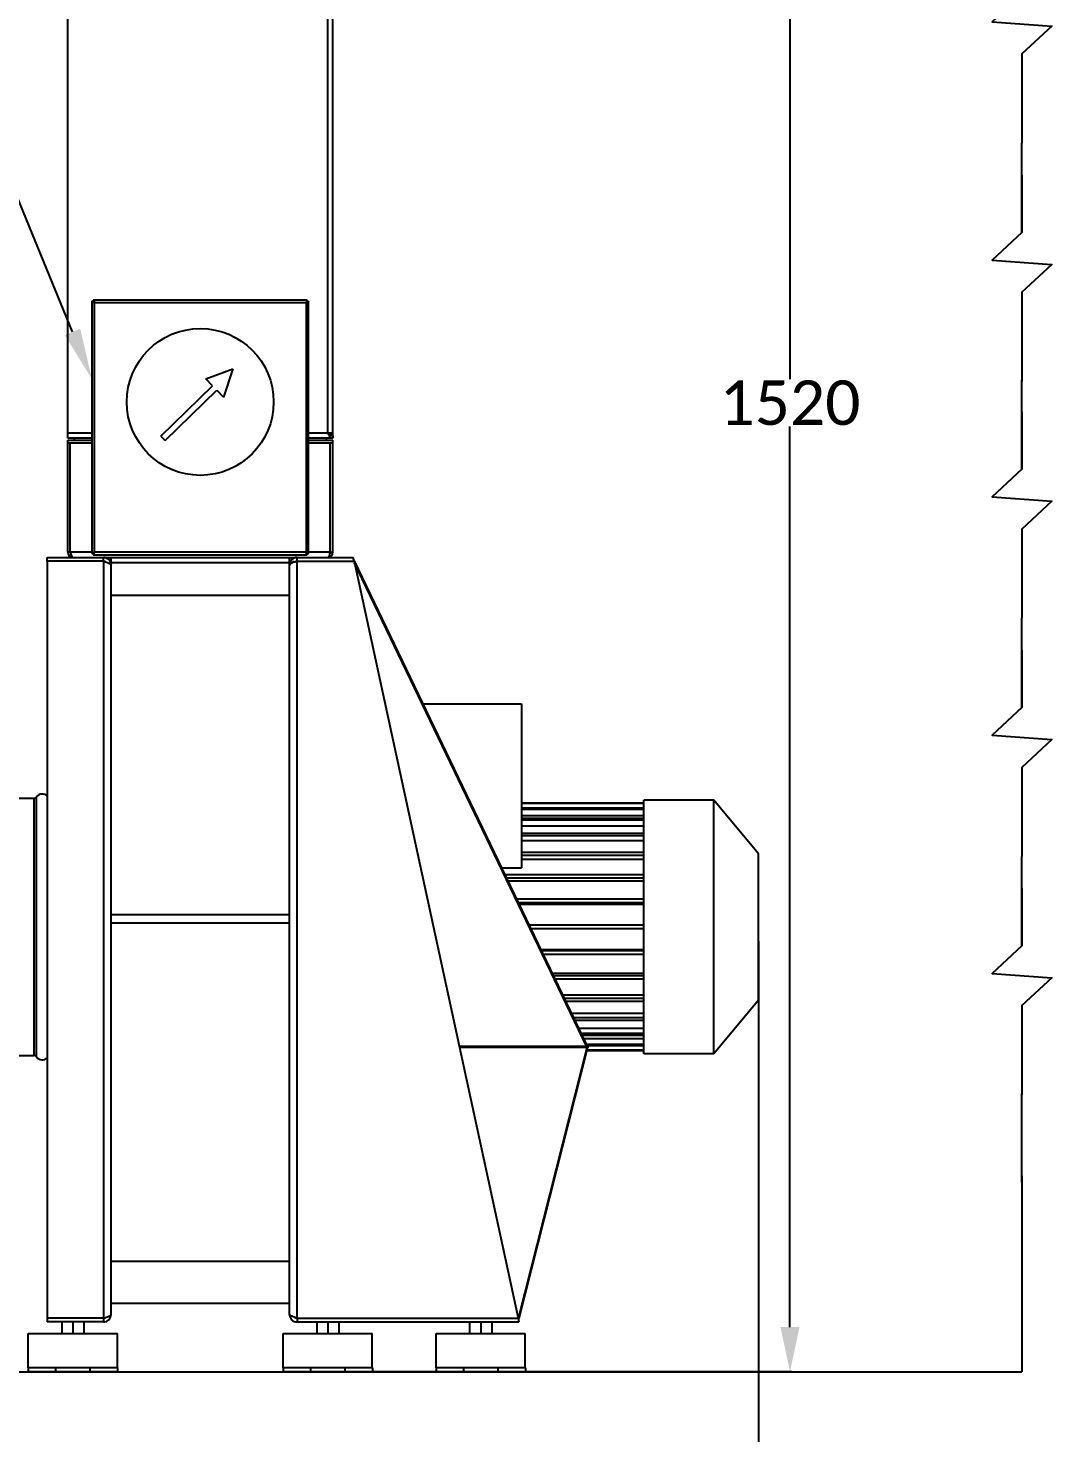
# Model space of a CAD drawing. Header units: millimetres. Extents: x 7589 to 12925, y 625 to 5429.
# Drawn here: x 9125 to 9928, y 2316 to 3419 of the extents above; entities that cross this region are included whole.
import ezdxf
from ezdxf import colors
from ezdxf.entities.mleader import LeaderData, LeaderLine
from ezdxf.math import Vec2, Vec3

# ---------------------------------------------------------------- set-up
doc = ezdxf.new("R2010")
doc.units = ezdxf.units.MM
doc.header["$LTSCALE"] = 307.34
doc.header["$PDMODE"] = 3
doc.header["$PDSIZE"] = 8
doc.layers.get('0').update_dxf_attribs({"linetype": 'CONTINUOUS'})
doc.layers.get('Defpoints').update_dxf_attribs({"linetype": 'CONTINUOUS'})
doc.layers.add('02___PRT_ALL_AXES', color=7, linetype='CONTINUOUS')
doc.styles.get("Standard").update_dxf_attribs({"font": 'calibri.ttf'})
doc.dimstyles.get("Standard").update_dxf_attribs({"dimtxt": 35, "dimasz": 35, "dimexe": 1.5, "dimexo": 1, "dimtad": 1, "dimdsep": 46, "dimtxsty": 'Standard', "dimblk": '_FILLED', "dimblk1": '_FILLED', "dimblk2": '_FILLED', "dimcen": 0.09, "dimazin": 2, "dimtol": 1, "dimtp": 0.01, "dimtm": 0.01, "dimtfac": 1, "dimtofl": 0, "dimtmove": 0, "dimatfit": 3, "dimldrblk": '_FILLED', "dimfxl": 1, "dimtolj": 1, "dimarcsym": 0})

# ---------------------------------------------------------------- blocks, each defined once
blk = doc.blocks.new('_FILLED')
at = {"color": 0, "linetype": 'ByBlock'}
blk.add_solid([(0, 0), (-1, 0.214), (-1, -0.214)], dxfattribs=at)
blk = doc.blocks.new('*D49')
at = {"color": 0, "lineweight": -2}
for p, q in [((9697.7, 2702.2), (9697.7, 2246.6)), ((8032.3, 2365.3), (8032.3, 2246.6)), ((8067.3, 2248.1), (8862, 2248.1)), ((9662.7, 2248.1), (8867.9, 2248.1))]:
    blk.add_line(p, q, dxfattribs=at)
at = {"layer": 'Defpoints', "color": 0}
for p in [(9697.7, 2703.2), (8032.3, 2366.3), (9697.7, 2248.1)]:
    blk.add_point(p, dxfattribs=at)
at = {"color": 0, "linetype": 'ByBlock', "lineweight": -2, "xscale": 35, "yscale": 35, "zscale": 35, "rotation": 180}
blk.add_blockref('_FILLED', (8032.3, 2248.1), dxfattribs=at)
at = {"color": 0, "linetype": 'ByBlock', "lineweight": -2, "xscale": 35, "yscale": 35, "zscale": 35}
blk.add_blockref('_FILLED', (9697.7, 2248.1), dxfattribs=at)
at = {"color": 0, "insert": (8865, 2248.1), "char_height": 35, "attachment_point": 5}
blk.add_mtext('\\A1;\\A1;I', dxfattribs=at)
blk = doc.blocks.new('ARROW_4_BL2', base_point=(2354.04, 363.58))
at = {"color": 7, "linetype": 'Continuous'}
for p, q in [((2358.65, 377.08), (2372.84, 382.31)), ((2372.84, 382.31), (2367.96, 367.54)), ((2362.22, 373.42), (2358.65, 377.08)), ((2335.24, 347.09), (2362.22, 373.42)), ((2337.42, 344.86), (2364.39, 371.2)), ((2364.39, 371.2), (2367.96, 367.54)), ((2335.24, 347.09), (2337.42, 344.86))]:
    blk.add_line(p, q, dxfattribs=at)
blk = doc.blocks.new('*D75')
at = {"color": 0, "lineweight": -2}
for p, q in [((9256.9, 3884.7), (9723.8, 3884.7)), ((9722.3, 3849.7), (9722.3, 3143)), ((9722.3, 2399.3), (9722.3, 3105.9)), ((9329.6, 2364.3), (9723.8, 2364.3))]:
    blk.add_line(p, q, dxfattribs=at)
at = {"layer": 'Defpoints', "color": 0}
for p in [(9255.9, 3884.7), (9328.6, 2364.3), (9722.3, 2364.3)]:
    blk.add_point(p, dxfattribs=at)
at = {"color": 0, "linetype": 'ByBlock', "lineweight": -2, "xscale": 35, "yscale": 35, "zscale": 35}
for p, rotation in [((9722.3, 3884.7), 90), ((9722.3, 2364.3), 270)]:
    blk.add_blockref('_FILLED', p, dxfattribs=dict(at, rotation=rotation))
at = {"color": 0, "insert": (9722.3, 3124.5), "char_height": 35, "attachment_point": 5}
blk.add_mtext('\\A1;\\A1;1520', dxfattribs=at)

msp = doc.modelspace()

# ---------------------------------------------------------------- linework, layer by layer
at = {"color": 0, "linetype": 'Continuous'}
for p, q in [((9155.66062, 3096.75215), (9155.66062, 3880.75215)), ((9359.66062, 3100.75215), (9359.66062, 3880.75215)), ((9363.66062, 3100.75215), (9363.66062, 3880.75215)), ((9174.66062, 3204.25215), (9174.66062, 3006.25215)), ((9175.66062, 3204.25215), (9174.66062, 3204.25215)), ((9175.66062, 3204.25215), (9175.66062, 3205.25215)), ((9343.66062, 3205.25215), (9175.66062, 3205.25215)), ((9176.66062, 3007.25215), (9176.66062, 3203.25215)), ((9176.66062, 3203.25215), (9342.66062, 3203.25215)), ((9342.66062, 3203.25215), (9342.66062, 3007.25215)), ((9343.66062, 3204.25215), (9343.66062, 3205.25215)), ((9343.66062, 3204.25215), (9344.66062, 3204.25215)), ((9344.66062, 3006.25215), (9344.66062, 3204.25215)), ((9174.66062, 3100.75215), (9155.66062, 3100.75215)), ((9363.66062, 3100.75215), (9344.66062, 3100.75215)), ((9363.66062, 3098.75215), (9363.66062, 3100.75215)), ((9363.66062, 3098.75215), (9363.66062, 3096.75215)), ((9174.66062, 3096.75215), (9155.66062, 3096.75215)), ((9155.66062, 3093.25215), (9155.66062, 3095.25215)), ((9155.66062, 3095.25215), (9174.66062, 3095.25215)), ((9155.66062, 3007.25215), (9155.66062, 3093.25215)), ((9155.66062, 3093.25215), (9174.66062, 3093.25215)), ((9157.66062, 3007.25215), (9157.66062, 3093.25215)), ((9363.66062, 3096.75215), (9344.66062, 3096.75215)), ((9344.66062, 3095.25215), (9363.66062, 3095.25215)), ((9344.66062, 3093.25215), (9363.66062, 3093.25215)), ((9361.66062, 3007.25215), (9361.66062, 3093.25215)), ((9363.66062, 3093.25215), (9363.66062, 3095.25215)), ((9363.66062, 3007.25215), (9363.66062, 3093.25215)), ((9139.66062, 3000.25215), (9139.66062, 3003.25215)), ((9139.66062, 3003.25215), (9379.66062, 3003.25215)), ((9139.66062, 3000.25215), (9139.66062, 2406.25215)), ((9183.66062, 3000.25215), (9139.66062, 3000.25215)), ((9157.66062, 3007.25215), (9155.66062, 3007.25215)), ((9174.66062, 3007.25215), (9157.66062, 3007.25215)), ((9175.66062, 3006.25215), (9174.66062, 3006.25215)), ((9175.66062, 3006.25215), (9175.66062, 3005.25215)), ((9175.66062, 3005.25215), (9343.66062, 3005.25215)), ((9342.66062, 3007.25215), (9176.66062, 3007.25215)), ((9183.66062, 3000.25215), (9183.66062, 3003.25215)), ((9183.66062, 3000.25215), (9183.66062, 2406.25215)), ((9189.66062, 2409.25215), (9189.66062, 3003.25215)), ((9189.66062, 2999.25215), (9329.66062, 2999.25215)), ((9329.66062, 2409.25215), (9329.66062, 3003.25215)), ((9332.66062, 3000.53538), (9332.66062, 2999.24898)), ((9335.66062, 3000.25215), (9335.66062, 3003.25215)), ((9335.66062, 3000.25215), (9380.31062, 3000.25215)), ((9335.66062, 2406.25215), (9335.66062, 3000.25215)), ((9343.66062, 3006.25215), (9344.66062, 3006.25215)), ((9343.66062, 3006.25215), (9343.66062, 3005.25215)), ((9361.66062, 3007.25215), (9344.66062, 3007.25215)), ((9361.66062, 3007.25215), (9363.66062, 3007.25215)), ((9380.31062, 3000.25215), (9379.66062, 3003.25215)), ((9380.66062, 3000.53538), (9380.24925, 3000.53538)), ((9380.31062, 3000.25215), (9509.01062, 2406.25215)), ((9380.66062, 2999.03538), (9380.57425, 2999.03538)), ((9562.66062, 2621.21625), (9380.66062, 3000.53538)), ((9380.66062, 3000.53538), (9380.66062, 2999.03538)), ((9562.66062, 2619.71625), (9380.66062, 2999.03538)), ((9329.66062, 2973.25215), (9189.66062, 2973.25215)), ((9434.53491, 2888.25215), (9511.66062, 2888.25215)), ((9511.66062, 2888.25215), (9511.66062, 2759.68759)), ((9115.65562, 2814.25215), (9129.49534, 2814.25215)), ((9129.49534, 2713.25215), (9129.49534, 2814.25215)), ((9131.17275, 2713.25215), (9131.17275, 2815.16297)), ((9662.66062, 2812.73998), (9607.66062, 2812.73998)), ((9607.66062, 2613.76431), (9607.66062, 2812.73998)), ((9697.66062, 2770.74998), (9662.66062, 2812.73998)), ((9662.66062, 2613.76431), (9662.66062, 2812.73998)), ((9607.66062, 2810.36273), (9511.66062, 2810.36273)), ((9607.66062, 2810.04341), (9511.66062, 2810.04914)), ((9607.66062, 2806.43212), (9511.66062, 2806.43212)), ((9607.66062, 2805.49958), (9511.66062, 2805.50507)), ((9511.66062, 2800.74978), (9607.66062, 2800.74978)), ((9607.66062, 2798.42909), (9511.66062, 2798.42909)), ((9607.66062, 2796.92409), (9511.66062, 2796.92909)), ((9511.66062, 2792.59896), (9607.66062, 2792.59896)), ((9607.66062, 2786.70343), (9511.66062, 2786.70343)), ((9607.66062, 2784.69175), (9511.66062, 2784.69603)), ((9511.66062, 2780.98031), (9607.66062, 2780.98031)), ((9607.66062, 2771.76759), (9511.66062, 2771.76759)), ((9607.66062, 2769.33714), (9511.66062, 2769.34054)), ((9697.66062, 2655.75431), (9697.66062, 2770.74998)), ((9697.66062, 2655.75431), (9697.66062, 2770.74998)), ((9496.22109, 2759.68759), (9511.66062, 2759.68759)), ((9511.66062, 2766.40161), (9607.66062, 2766.40161)), ((9189.66062, 2723.01215), (9329.66062, 2723.01215)), ((9189.66062, 2716.51123), (9329.66062, 2716.51123)), ((9697.66062, 2655.75431), (9662.66062, 2613.76431)), ((9556.57231, 2633.90533), (9607.66062, 2633.90533)), ((9607.66062, 2629.5752), (9558.64993, 2629.5752)), ((9607.66062, 2628.0802), (9559.36928, 2628.07597)), ((9462.76006, 2619.71625), (9562.66062, 2619.71625)), ((9563.11508, 2618.59914), (9463.0021, 2618.59914)), ((9509.4951, 2406.98254), (9563.66062, 2620.75215)), ((9563.11508, 2617.67565), (9509.4951, 2406.05904)), ((9562.79239, 2616.14157), (9509.54543, 2405.99713)), ((9562.66062, 2621.21625), (9562.66062, 2619.71625)), ((9563.66062, 2620.75215), (9562.66062, 2620.75215)), ((9563.11508, 2617.67565), (9563.66062, 2618.75215)), ((9563.11508, 2618.59914), (9563.11508, 2617.67565)), ((9563.66062, 2620.75215), (9563.66062, 2618.75215)), ((9662.66062, 2613.76431), (9607.66062, 2613.76431)), ((9189.66062, 2451.01269), (9329.66062, 2451.01269)), ((9189.66062, 2418.07213), (9329.66062, 2418.07213)), ((9183.66062, 2406.25215), (9139.66062, 2406.25215)), ((9139.66062, 2406.25215), (9139.66062, 2403.25215)), ((9183.66062, 2406.25215), (9183.66062, 2403.25215)), ((9335.66062, 2406.25215), (9509.01062, 2406.25215)), ((9335.66062, 2406.25215), (9335.66062, 2403.25215)), ((9509.4951, 2406.98254), (9508.85237, 2406.98254)), ((9509.01062, 2406.25215), (9509.66062, 2403.25215)), ((9509.4951, 2406.05904), (9509.05246, 2406.05904)), ((9509.54543, 2405.99713), (9509.06587, 2405.99713)), ((9509.4951, 2406.98254), (9509.4951, 2406.05904)), ((9183.66062, 2403.25215), (9139.66062, 2403.25215)), ((9151.00036, 2403.25215), (9151.00036, 2394.25215)), ((9159.66062, 2403.25215), (9159.66062, 2394.25215)), ((9168.32087, 2403.25215), (9168.32087, 2394.25215)), ((9335.66062, 2403.25215), (9509.66062, 2403.25215)), ((9351.00036, 2403.25215), (9351.00036, 2394.25215)), ((9359.66062, 2403.25215), (9359.66062, 2394.25215)), ((9368.32087, 2403.25215), (9368.32087, 2394.25215)), ((9471.00036, 2403.25215), (9471.00036, 2394.25215)), ((9479.66062, 2403.25215), (9479.66062, 2394.25215)), ((9488.32087, 2403.25215), (9488.32087, 2394.25215)), ((9194.70051, 2367.25215), (9124.62073, 2367.25215)), ((9124.62073, 2367.25215), (9124.62073, 2364.25215)), ((9124.62073, 2364.25215), (9194.70051, 2364.25215)), ((9194.70051, 2367.25215), (9194.70051, 2364.25215)), ((9394.70051, 2367.25215), (9324.62073, 2367.25215)), ((9324.62073, 2367.25215), (9324.62073, 2364.25215)), ((9324.62073, 2364.25215), (9394.70051, 2364.25215)), ((9394.70051, 2367.25215), (9394.70051, 2364.25215)), ((9514.70051, 2367.25215), (9444.62073, 2367.25215)), ((9444.62073, 2367.25215), (9444.62073, 2364.25215)), ((9444.62073, 2364.25215), (9514.70051, 2364.25215)), ((9514.70051, 2367.25215), (9514.70051, 2364.25215))]:
    msp.add_line(p, q, dxfattribs=at)
at = {"color": 0}
for p, q in [((9904.29915, 3398.32338), (9904.29915, 3328.32338)), ((9904.29915, 3398.32338), (9904.29915, 3328.32338)), ((9904.29915, 3258.32338), (9904.29915, 3328.32338)), ((9904.29915, 3258.32338), (9904.29915, 3328.32338)), ((9904.29915, 3211.32338), (9904.29915, 3141.32338)), ((9904.29915, 3211.32338), (9904.29915, 3141.32338)), ((9904.29915, 3072.50132), (9904.29915, 3142.50132)), ((9904.29915, 3072.50132), (9904.29915, 3142.50132)), ((9904.29915, 3025.50132), (9904.29915, 2955.50132)), ((9904.29915, 3025.50132), (9904.29915, 2955.50132)), ((9904.29915, 2885.50132), (9904.29915, 2955.50132)), ((9904.29915, 2885.50132), (9904.29915, 2955.50132)), ((9904.29915, 2838.50132), (9904.29915, 2768.50132)), ((9904.29915, 2838.50132), (9904.29915, 2768.50132)), ((9904.29915, 2698.50132), (9904.29915, 2768.50132)), ((9904.29915, 2698.50132), (9904.29915, 2768.50132)), ((9904.29915, 2651.50132), (9904.29915, 2581.50132)), ((9904.29915, 2651.50132), (9904.29915, 2581.50132)), ((9904.29915, 2512.67926), (9904.29915, 2582.67926)), ((9904.29915, 2512.67926), (9904.29915, 2582.67926)), ((9904.29915, 2517.9766), (9904.29915, 2364.25215)), ((7856.77159, 2364.25215), (9904.29915, 2364.25215)), ((9514.70051, 2364.25215), (9697.66062, 2364.25215))]:
    msp.add_line(p, q, dxfattribs=at)
for points in [[(9904.29915, 3490.31606), (9904.29915, 3445.32338), (9880.81256, 3423.54687), (9927.78575, 3420.09989), (9904.29915, 3398.32338), (9904.29915, 3329.50132)], [(9904.29915, 3490.31606), (9904.29915, 3445.32338), (9880.81256, 3423.54687), (9927.78575, 3420.09989), (9904.29915, 3398.32338), (9904.29915, 3329.50132)], [(9904.29915, 3303.31606), (9904.29915, 3258.32338), (9880.81256, 3236.54687), (9927.78575, 3233.09989), (9904.29915, 3211.32338), (9904.29915, 3142.50132)], [(9904.29915, 3303.31606), (9904.29915, 3258.32338), (9880.81256, 3236.54687), (9927.78575, 3233.09989), (9904.29915, 3211.32338), (9904.29915, 3142.50132)], [(9904.29915, 3117.494), (9904.29915, 3072.50132), (9880.81256, 3050.72481), (9927.78575, 3047.27783), (9904.29915, 3025.50132), (9904.29915, 2956.67926)], [(9904.29915, 3117.494), (9904.29915, 3072.50132), (9880.81256, 3050.72481), (9927.78575, 3047.27783), (9904.29915, 3025.50132), (9904.29915, 2956.67926)], [(9904.29915, 2930.494), (9904.29915, 2885.50132), (9880.81256, 2863.72481), (9927.78575, 2860.27783), (9904.29915, 2838.50132), (9904.29915, 2769.67926)], [(9904.29915, 2930.494), (9904.29915, 2885.50132), (9880.81256, 2863.72481), (9927.78575, 2860.27783), (9904.29915, 2838.50132), (9904.29915, 2769.67926)], [(9904.29915, 2743.494), (9904.29915, 2698.50132), (9880.81256, 2676.72481), (9927.78575, 2673.27783), (9904.29915, 2651.50132), (9904.29915, 2582.67926)], [(9904.29915, 2743.494), (9904.29915, 2698.50132), (9880.81256, 2676.72481), (9927.78575, 2673.27783), (9904.29915, 2651.50132), (9904.29915, 2582.67926)]]:
    msp.add_lwpolyline(points, dxfattribs=at)
at = {"color": 0, "linetype": 'Continuous'}
for centre, radius, start, end in [((9426.95037, 3186.32141), 108.85775, 231.81928033, 232.02739999), ((9359.66062, 3100.75215), 2, 323.81346463, 0), ((9359.66062, 3100.75215), 4, 330.67404617, 0), ((9159.66062, 3007.25215), 4, 180, 270), ((9159.66062, 3007.25215), 2, 180, 215.02502119), ((9183.66062, 2997.25215), 6, 0, 90), ((9183.66062, 2997.25215), 3, 54.85874761, 90), ((9335.66062, 2997.25215), 6, 90, 180), ((9342.60682, 2972.19045), 28.83162, 110.19806192, 110.34842364), ((9359.66062, 3007.25215), 4, 270, 0), ((9359.66062, 3007.25215), 2, 324.97497881, 0), ((9129.49534, 2816.25215), 2, 270, 327.00347591), ((9135.65562, 2812.25215), 5.345, 40.89136534, 147.00347591), ((9183.66062, 2409.25215), 6, 270, 0), ((9183.66062, 2409.25215), 3, 270, 305.14125239), ((9335.66062, 2409.25215), 6, 180, 270), ((9335.66062, 2409.25215), 3, 234.85874761, 270)]:
    msp.add_arc(centre, radius, start, end, dxfattribs=at)
for points, knots in [([(9174.66062, 3204.25215), (9174.66062, 3204.11073), (9175.04769, 3203.8062), (9175.40084, 3203.68129), (9175.64998, 3203.5894)], [0, 0, 0, 0, 0.3474927363, 1, 1, 1, 1]), ([(9175.64998, 3203.5894), (9175.72858, 3203.56042), (9176.06339, 3203.44181), (9176.40201, 3203.33446), (9176.66062, 3203.25215)], [0, 0, 0, 0, 0.2358747703, 1, 1, 1, 1]), ([(9175.66062, 3205.25215), (9175.80203, 3205.25215), (9176.10657, 3204.86507), (9176.23147, 3204.51193), (9176.32336, 3204.26279)], [0, 0, 0, 0, 0.3474927363, 1, 1, 1, 1]), ([(9175.66062, 3204.25215), (9175.85378, 3204.25215), (9176.27448, 3203.89546), (9176.50559, 3203.49566), (9176.66062, 3203.25215)], [0, 0, 0, 0, 0.4008881344, 1, 1, 1, 1]), ([(9175.66062, 3204.25215), (9175.66062, 3204.05899), (9176.0173, 3203.63829), (9176.41711, 3203.40717), (9176.66062, 3203.25215)], [0, 0, 0, 0, 0.4008881344, 1, 1, 1, 1]), ([(9176.32336, 3204.26279), (9176.35235, 3204.18419), (9176.47095, 3203.84938), (9176.5783, 3203.51075), (9176.66062, 3203.25215)], [0, 0, 0, 0, 0.2358747703, 1, 1, 1, 1]), ([(9342.99787, 3204.26279), (9342.96889, 3204.18419), (9342.85028, 3203.84938), (9342.74293, 3203.51075), (9342.66062, 3203.25215)], [0, 0, 0, 0, 0.2358747703, 1, 1, 1, 1]), ([(9343.66062, 3204.25215), (9343.66062, 3204.05899), (9343.30393, 3203.63829), (9342.90413, 3203.40717), (9342.66062, 3203.25215)], [0, 0, 0, 0, 0.4008881344, 1, 1, 1, 1]), ([(9343.66062, 3204.25215), (9343.46746, 3204.25215), (9343.04676, 3203.89546), (9342.81564, 3203.49566), (9342.66062, 3203.25215)], [0, 0, 0, 0, 0.4008881344, 1, 1, 1, 1]), ([(9343.67126, 3203.5894), (9343.59266, 3203.56042), (9343.25785, 3203.44181), (9342.91922, 3203.33446), (9342.66062, 3203.25215)], [0, 0, 0, 0, 0.2358747703, 1, 1, 1, 1]), ([(9343.66062, 3205.25215), (9343.5192, 3205.25215), (9343.21467, 3204.86507), (9343.08976, 3204.51193), (9342.99787, 3204.26279)], [0, 0, 0, 0, 0.3474927363, 1, 1, 1, 1]), ([(9344.66062, 3204.25215), (9344.66062, 3204.11073), (9344.27354, 3203.8062), (9343.9204, 3203.68129), (9343.67126, 3203.5894)], [0, 0, 0, 0, 0.3474927363, 1, 1, 1, 1]), ([(9363.66062, 3098.75215), (9363.3502, 3098.75215), (9361.96334, 3098.96485), (9360.81556, 3099.85061), (9359.97188, 3100.50829)], [0, 0, 0, 0, 0.2249173228, 1, 1, 1, 1]), ([(9363.66062, 3096.75215), (9363.00344, 3096.75215), (9361.97775, 3097.48213), (9360.98702, 3098.73057), (9360.44142, 3099.53919), (9360.16062, 3099.97179)], [0, 0, 0, 0, 0.4044540158, 0.6825892823, 1, 1, 1, 1]), ([(9157.66062, 3007.25215), (9157.96393, 3006.29926), (9158.37649, 3005.0081), (9159.00842, 3003.65189), (9159.46548, 3003.25215), (9159.66062, 3003.25215)], [0, 0, 0, 0, 0.6541168267, 0.8723570144, 1, 1, 1, 1]), ([(9174.66062, 3006.25215), (9174.66062, 3006.39356), (9175.04769, 3006.6981), (9175.40084, 3006.823), (9175.64998, 3006.91489)], [0, 0, 0, 0, 0.3474927363, 1, 1, 1, 1]), ([(9175.64998, 3006.91489), (9175.72858, 3006.94388), (9176.06339, 3007.06248), (9176.40201, 3007.16983), (9176.66062, 3007.25215)], [0, 0, 0, 0, 0.2358747703, 1, 1, 1, 1]), ([(9175.66062, 3006.25215), (9175.66062, 3006.44531), (9176.0173, 3006.86601), (9176.41711, 3007.09712), (9176.66062, 3007.25215)], [0, 0, 0, 0, 0.4008881344, 1, 1, 1, 1]), ([(9175.66062, 3006.25215), (9175.85378, 3006.25215), (9176.27448, 3006.60883), (9176.50559, 3007.00864), (9176.66062, 3007.25215)], [0, 0, 0, 0, 0.4008881344, 1, 1, 1, 1]), ([(9175.66062, 3005.25215), (9175.80203, 3005.25215), (9176.10657, 3005.63922), (9176.23147, 3005.99237), (9176.32336, 3006.24151)], [0, 0, 0, 0, 0.3474927363, 1, 1, 1, 1]), ([(9176.32336, 3006.24151), (9176.35235, 3006.32011), (9176.47095, 3006.65492), (9176.5783, 3006.99354), (9176.66062, 3007.25215)], [0, 0, 0, 0, 0.2358747703, 1, 1, 1, 1]), ([(9183.66062, 3000.25215), (9185.08995, 2999.79718), (9186.79974, 2999.3016), (9188.61172, 2998.41319), (9189.26747, 2998.00148), (9189.66062, 2997.54486), (9189.66062, 2997.25215)], [0, 0, 0, 0, 0.653823538, 0.775159181, 0.8724135779, 1, 1, 1, 1]), ([(9332.58126, 2999.22285), (9331.84505, 2998.9498), (9330.79867, 2998.57784), (9329.66062, 2997.67126), (9329.66062, 2997.25215)], [0, 0, 0, 0, 0.6519958848, 1, 1, 1, 1]), ([(9335.66062, 3000.25215), (9335.3987, 3000.16878), (9334.39154, 2999.84791), (9333.38635, 2999.51915), (9332.65223, 2999.24906)], [0, 0, 0, 0, 0.2600243114, 1, 1, 1, 1]), ([(9343.67126, 3006.91489), (9343.59266, 3006.94388), (9343.25785, 3007.06248), (9342.91922, 3007.16983), (9342.66062, 3007.25215)], [0, 0, 0, 0, 0.2358747703, 1, 1, 1, 1]), ([(9342.99787, 3006.24151), (9342.96889, 3006.32011), (9342.85028, 3006.65492), (9342.74293, 3006.99354), (9342.66062, 3007.25215)], [0, 0, 0, 0, 0.2358747703, 1, 1, 1, 1]), ([(9343.66062, 3006.25215), (9343.66062, 3006.44531), (9343.30393, 3006.86601), (9342.90413, 3007.09712), (9342.66062, 3007.25215)], [0, 0, 0, 0, 0.4008881344, 1, 1, 1, 1]), ([(9343.66062, 3006.25215), (9343.46746, 3006.25215), (9343.04676, 3006.60883), (9342.81564, 3007.00864), (9342.66062, 3007.25215)], [0, 0, 0, 0, 0.4008881344, 1, 1, 1, 1]), ([(9343.66062, 3005.25215), (9343.5192, 3005.25215), (9343.21467, 3005.63922), (9343.08976, 3005.99237), (9342.99787, 3006.24151)], [0, 0, 0, 0, 0.3474927363, 1, 1, 1, 1]), ([(9344.66062, 3006.25215), (9344.66062, 3006.39356), (9344.27354, 3006.6981), (9343.9204, 3006.823), (9343.67126, 3006.91489)], [0, 0, 0, 0, 0.3474927363, 1, 1, 1, 1]), ([(9361.66062, 3007.25215), (9361.3573, 3006.29926), (9360.94474, 3005.0081), (9360.31281, 3003.65189), (9359.85576, 3003.25215), (9359.66062, 3003.25215)], [0, 0, 0, 0, 0.6541168267, 0.8723570144, 1, 1, 1, 1]), ([(9183.66062, 2406.25215), (9185.08995, 2406.70712), (9186.79974, 2407.20269), (9188.61172, 2408.09111), (9189.26747, 2408.50282), (9189.66062, 2408.95944), (9189.66062, 2409.25215)], [0, 0, 0, 0, 0.653823538, 0.775159181, 0.8724135779, 1, 1, 1, 1]), ([(9335.66062, 2406.25215), (9334.23128, 2406.70712), (9332.52149, 2407.20269), (9330.70952, 2408.09111), (9330.05376, 2408.50282), (9329.66062, 2408.95944), (9329.66062, 2409.25215)], [0, 0, 0, 0, 0.653823538, 0.775159181, 0.8724135779, 1, 1, 1, 1])]:
    msp.add_open_spline(points, degree=3, knots=knots, dxfattribs=at)
msp.add_open_spline([(9360.16062, 3099.97179), (9359.99242, 3100.23092), (9359.82652, 3100.49154), (9359.66062, 3100.75215)], degree=3, dxfattribs=at)
at = {"layer": '02___PRT_ALL_AXES', "color": 0, "linetype": 'Continuous'}
for p, q in [((9160.8798, 3096.75215), (9160.8798, 3095.25215)), ((9358.44144, 3096.75215), (9358.44144, 3095.25215)), ((9607.66062, 2754.27434), (9498.8184, 2754.27434)), ((9607.66062, 2751.53136), (9500.13401, 2751.53239)), ((9501.10916, 2749.50002), (9607.66062, 2749.50002)), ((9607.66062, 2734.98823), (9508.07202, 2734.98823)), ((9607.66062, 2732.05259), (9509.48033, 2732.05307)), ((9509.97877, 2731.01423), (9607.66062, 2731.01423)), ((9129.49534, 2612.25215), (9129.49534, 2713.25215)), ((9131.17275, 2611.34132), (9131.17275, 2713.25215)), ((9607.66062, 2714.75215), (9517.78143, 2714.75215)), ((9607.66062, 2711.75215), (9519.22085, 2711.75215)), ((9527.02352, 2695.49007), (9607.66062, 2695.49007)), ((9607.66062, 2694.45051), (9527.5223, 2694.45051)), ((9607.66062, 2691.51727), (9528.92988, 2691.51688)), ((9535.89313, 2677.00427), (9607.66062, 2677.00427)), ((9607.66062, 2674.97059), (9536.8689, 2674.97059)), ((9607.66062, 2672.2323), (9538.18308, 2672.23163)), ((9544.00263, 2660.10269), (9607.66062, 2660.10269)), ((9607.66062, 2657.16376), (9545.41275, 2657.16376)), ((9607.66062, 2654.7401), (9546.57604, 2654.73925)), ((9550.99759, 2645.52399), (9607.66062, 2645.52399)), ((9607.66062, 2641.80826), (9552.78042, 2641.80826)), ((9607.66062, 2639.80516), (9553.74198, 2639.80421)), ((9560.48313, 2625.75451), (9607.66062, 2625.75451)), ((9607.66062, 2620.99923), (9562.66062, 2620.99923)), ((9607.66062, 2616.14731), (9562.72756, 2616.14625)), ((9607.66062, 2616.45515), (9562.80583, 2616.45515)), ((9607.66062, 2620.07767), (9563.66062, 2620.07668)), ((9115.65562, 2612.25215), (9129.49534, 2612.25215)), ((9124.66062, 2394.25215), (9194.66062, 2394.25215)), ((9124.66062, 2367.25215), (9124.66062, 2394.25215)), ((9194.66062, 2367.25215), (9194.66062, 2394.25215)), ((9324.66062, 2394.25215), (9394.66062, 2394.25215)), ((9324.66062, 2367.25215), (9324.66062, 2394.25215)), ((9394.66062, 2367.25215), (9394.66062, 2394.25215)), ((9444.66062, 2394.25215), (9514.66062, 2394.25215)), ((9444.66062, 2367.25215), (9444.66062, 2394.25215)), ((9514.66062, 2367.25215), (9514.66062, 2394.25215)), ((9194.70051, 2367.25215), (9124.62073, 2367.25215)), ((9194.70051, 2364.25215), (9124.62073, 2364.25215)), ((9146.23012, 2367.25215), (9146.23012, 2364.25215)), ((9173.09112, 2367.25215), (9173.09112, 2364.25215)), ((9194.70051, 2367.25215), (9194.70051, 2364.25215)), ((9394.70051, 2367.25215), (9324.62073, 2367.25215)), ((9324.62073, 2367.25215), (9324.62073, 2364.25215)), ((9394.70051, 2364.25215), (9324.62073, 2364.25215)), ((9346.23012, 2367.25215), (9346.23012, 2364.25215)), ((9373.09112, 2367.25215), (9373.09112, 2364.25215)), ((9394.70051, 2367.25215), (9394.70051, 2364.25215)), ((9514.70051, 2367.25215), (9444.62073, 2367.25215)), ((9444.62073, 2367.25215), (9444.62073, 2364.25215)), ((9514.70051, 2364.25215), (9444.62073, 2364.25215)), ((9466.23012, 2367.25215), (9466.23012, 2364.25215)), ((9493.09112, 2367.25215), (9493.09112, 2364.25215)), ((9514.70051, 2367.25215), (9514.70051, 2364.25215))]:
    msp.add_line(p, q, dxfattribs=at)
msp.add_circle((9259.66062, 3125.25215), 57.6, dxfattribs=at)
for centre, radius, start, end in [((9129.49534, 2610.25215), 2, 32.99652409, 90), ((9135.65562, 2614.25215), 5.345, 212.99652409, 319.19099543)]:
    msp.add_arc(centre, radius, start, end, dxfattribs=at)

# ---------------------------------------------------------------- block references
at = {"linetype": 'Continuous', "xscale": 1.5, "yscale": 1.5, "zscale": 1.5}
msp.add_blockref('ARROW_4_BL2', (9257.0475, 3123.01314), dxfattribs=at)

# ---------------------------------------------------------------- dimensions: what is measured, and where the dimension line sits
dim = msp.add_linear_dim(base=(9722.26785, 2364.25215), p1=(9255.9488, 3884.6697), p2=(9328.61943, 2364.25215), angle=90, text='\\A1;1520', dimstyle='Standard', override={"dimtad": 0, "dimtih": 1, "dimtoh": 1, "dimdec": 4, "dimzin": 0, "dimtxsty": 'Standard', "dimcen": 50.292, "dimadec": 0, "dimazin": 0, "dimtdec": 4, "dimtzin": 0})
dim.commit()
dim.dimension.update_dxf_attribs({"geometry": '*D75', "text_midpoint": (9722.26785, 3124.46092)})
at = {"color": 0}
dim = msp.add_linear_dim(base=(9697.66062, 2248.05759), p1=(8032.28479, 2366.25215), p2=(9697.66062, 2703.18346), text='\\A1;I', dimstyle='Standard', override={"dimtad": 0, "dimtih": 1, "dimtoh": 1, "dimdec": 4, "dimzin": 0, "dimtxsty": 'Standard', "dimcen": 62.865, "dimadec": 0, "dimazin": 0, "dimtdec": 4, "dimtzin": 0}, dxfattribs=at)
dim.commit()
dim.dimension.update_dxf_attribs({"geometry": '*D49', "text_midpoint": (8864.9727, 2248.05759)})

# ---------------------------------------------------------------- leaders
ml = msp.add_multileader_mtext('Standard', dxfattribs=at)
ml.set_content('FLOW\\PINDICATOR')
ml.set_leader_properties(linetype='ByLayer')
ml.build(insert=Vec2(0, 0))
ml.multileader.update_dxf_attribs({"text_right_attachment_type": 6, "arrow_head_size": 40})
ctx = ml.context
ctx.base_point, ctx.char_height, ctx.arrow_head_size, ctx.plane_origin = Vec3(8810.41382, 3339.41463), 40, 40, Vec3(9150.33682, 3143.24045)
ctx.right_attachment, ctx.text_align_type = 6, 2
notes = []
notes.append((ctx, [(0, (1, 1, 0), (9102.65997, 3318.92232), (-1, 0), 8, [(0, [(9174.66062, 3143.24045)], 0, [])])]))
ctx.mtext.insert, ctx.mtext.alignment, ctx.mtext.flow_direction = Vec3(9092.65997, 3359.90693), 3, 5
for ctx, leaders in notes:
    for number, flags, end, landing, length, lines in leaders:
        leader = LeaderData()
        leader.index, (leader.has_last_leader_line, leader.has_dogleg_vector, leader.attachment_direction) = number, flags
        leader.last_leader_point, leader.dogleg_vector, leader.dogleg_length = Vec3(end), Vec3(landing), length
        for number, points, colour, breaks in lines:
            line = LeaderLine()
            line.index, line.vertices, line.color, line.breaks = number, Vec3.list(points), colors.encode_raw_color(colour), breaks
            leader.lines.append(line)
        ctx.leaders.append(leader)

doc.saveas('drawing.dxf')
